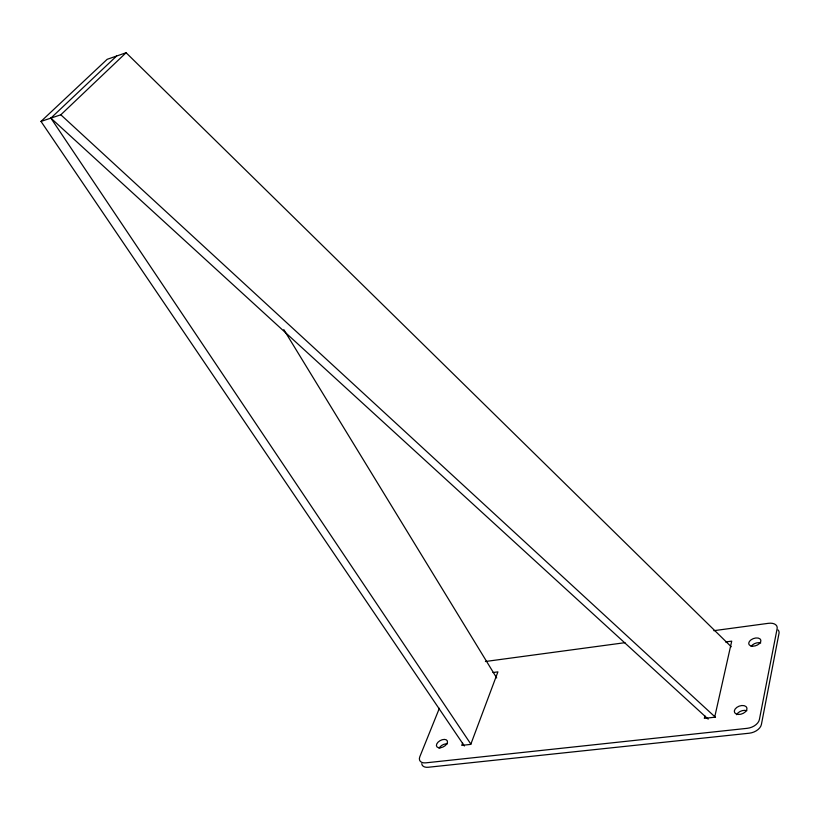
<?xml version="1.0" encoding="UTF-8"?>
<svg xmlns="http://www.w3.org/2000/svg" width="820" height="820" viewBox="0 0 820 820"><rect width="100%" height="100%" fill="white"/><g stroke="black" fill="none" stroke-linecap="round" stroke-linejoin="round"><path stroke-width="1.23" d="M704.903 715.88L704.329 718.371L714.671 717.223L731.717 641.148L725.546 641.957M462.644 743.022L461.752 745.39L470.762 744.386L497.914 671.877L492.953 672.533M439.366 708.285L419.819 756.737A10.096 5.904 -28.8 0 0 425.846 762.846L747.215 728.324A11.121 7.031 -19.9 0 0 759.381 719.591L777.134 628.632A10.516 6.211 -19.3 0 0 768.401 623.323L713.83 630.682M464.386 745.985L41 121.411L60.823 114.79L126.095 52.736L731.245 646.775M470.885 744.14L50.881 118.111L116.604 56.037M41 121.411L107.164 59.317L126.095 52.736M485.409 661.504L625.004 642.675M50.881 118.111L708.183 719.13M60.823 114.79L715.501 717.346M283.792 329.599L496.694 677.955M421.736 763.666A10.086 5.925 -28.8 0 0 428.194 767.264L749.255 733.213A11.101 7.052 -19.9 0 0 761.401 724.49L779 633.389A10.496 6.222 -19.2 0 0 778.067 629.944M751.161 646.426A6.314 3.772 -19.6 0 1 760.704 642.972M736.668 714.702A6.591 4.141 -20.1 0 1 746.856 710.725M439.11 748.219A6.017 3.526 -28.3 0 1 447.269 743.842M752.545 646.191A6.324 3.762 -19.6 0 0 760.837 640.174A6.324 3.762 -19.6 0 0 751.048 639.815A6.324 3.762 -19.6 0 0 752.545 646.191M738.246 714.466A6.601 4.131 -20.2 0 0 746.948 708.07A6.601 4.131 -20.2 0 0 736.76 707.424A6.601 4.131 -20.2 0 0 738.246 714.466M440.627 747.737A6.027 3.516 -28.3 0 0 447.289 740.819A6.027 3.516 -28.3 0 0 437.941 742.274A6.027 3.516 -28.3 0 0 440.627 747.737"/></g></svg>
